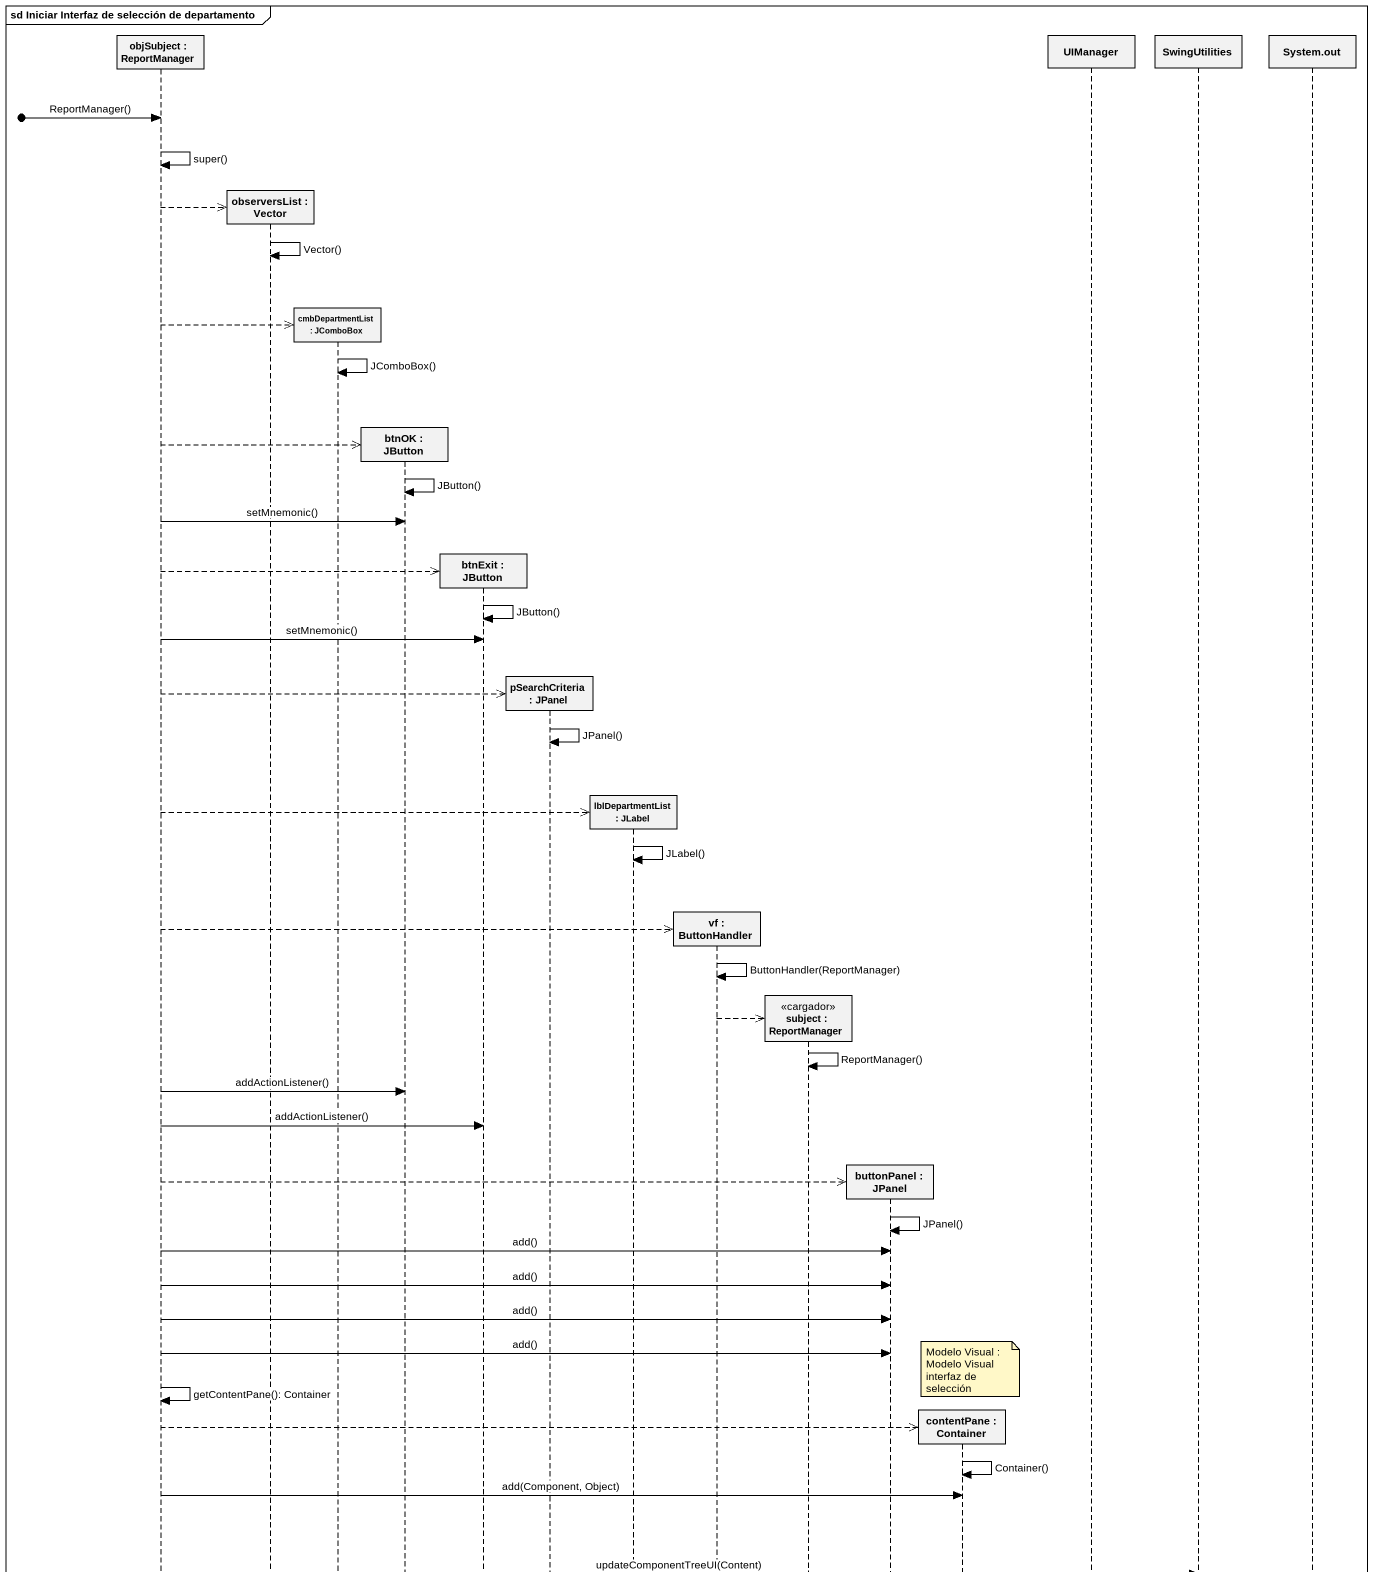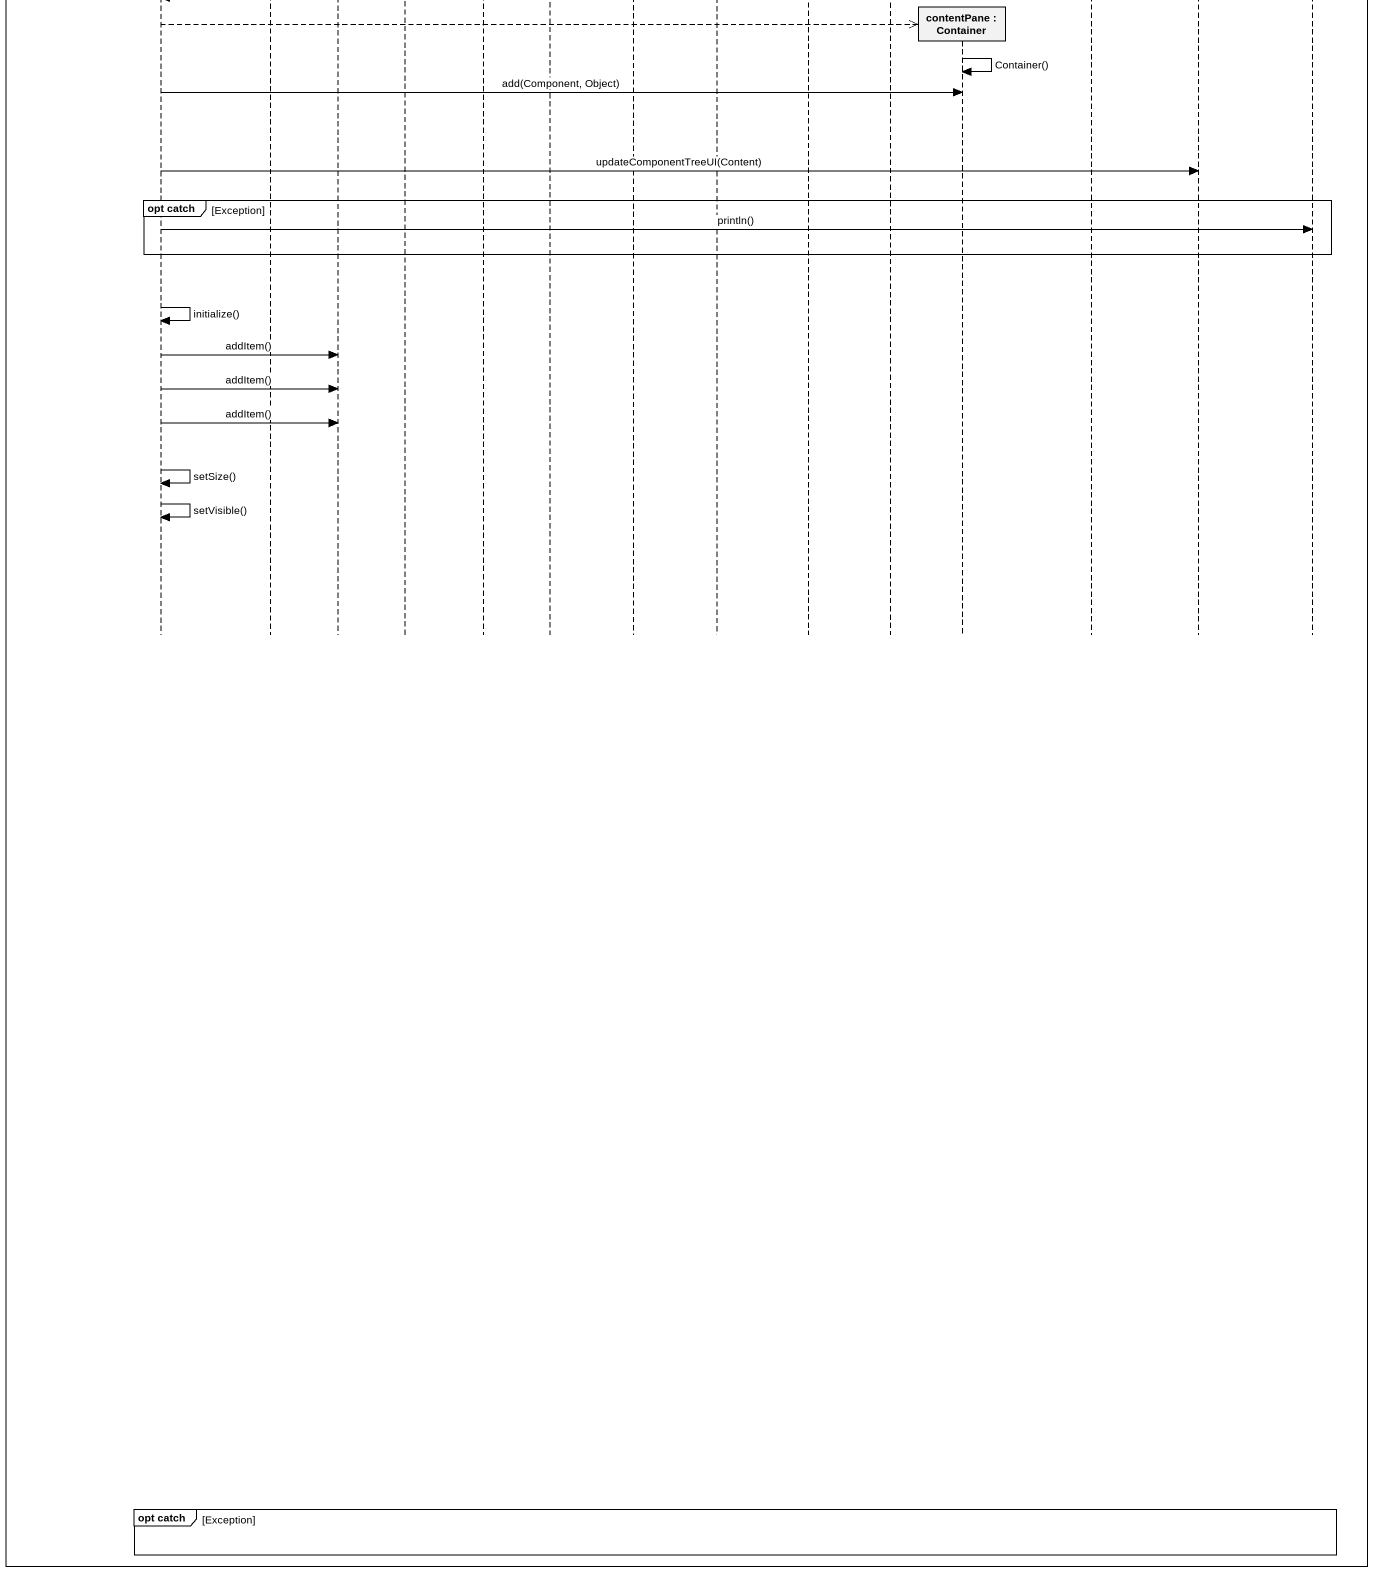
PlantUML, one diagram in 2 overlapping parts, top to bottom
@startuml
mainframe sd Iniciar Interfaz de selección de departamento
hide footbox
participant "objSubject : ReportManager" as objSubject
participant "observersList : Vector" as observersList
participant "cmbDepartmentList : JComboBox" as cmbDepartmentList
participant "btnOK : JButton" as btnOK
participant "btnExit : JButton" as btnExit
participant "pSearchCriteria : JPanel" as pSearchCriteria
participant "lblDepartmentList : JLabel" as lblDepartmentList
participant "vf : ButtonHandler" as vf
participant "subject : ReportManager" as subject <<cargador>>
participant "buttonPanel : JPanel" as buttonPanel
participant "contentPane : Container" as contentPane
participant UIManager
participant SwingUtilities
participant "System.out" as System_out

[o-> objSubject : ReportManager()
objSubject -> objSubject : super()
objSubject -->> observersList **
observersList -> observersList : Vector()
objSubject -->> cmbDepartmentList **
cmbDepartmentList -> cmbDepartmentList : JComboBox()
objSubject -->> btnOK **
btnOK -> btnOK : JButton()
objSubject -> btnOK : setMnemonic()
objSubject -->> btnExit **
btnExit -> btnExit : JButton()
objSubject -> btnExit : setMnemonic()
objSubject -->> pSearchCriteria **
pSearchCriteria -> pSearchCriteria : JPanel()
objSubject -->> lblDepartmentList **
lblDepartmentList -> lblDepartmentList : JLabel()
objSubject -->> vf **
vf -> vf : ButtonHandler(ReportManager)
vf -->> subject **
subject -> subject : ReportManager()
objSubject -> btnOK : addActionListener()
objSubject -> btnExit : addActionListener()
objSubject -->> buttonPanel **
buttonPanel -> buttonPanel : JPanel()
objSubject -> buttonPanel : add()
objSubject -> buttonPanel : add()
objSubject -> buttonPanel : add()
objSubject -> buttonPanel : add()
note over contentPane : Modelo Visual : Modelo Visual interfaz de selección
objSubject -> objSubject : getContentPane(): Container
objSubject -->> contentPane **
contentPane -> contentPane : Container()
objSubject -> contentPane : add(Component, Object)
objSubject -> SwingUtilities : updateComponentTreeUI(Content)
group opt catch [Exception]
  objSubject -> System_out : println()
end
objSubject -> objSubject : initialize()
objSubject -> cmbDepartmentList : addItem()
objSubject -> cmbDepartmentList : addItem()
objSubject -> cmbDepartmentList : addItem()
objSubject -> objSubject : setSize()
objSubject -> objSubject : setVisible()
group opt catch [Exception]
end
@enduml
